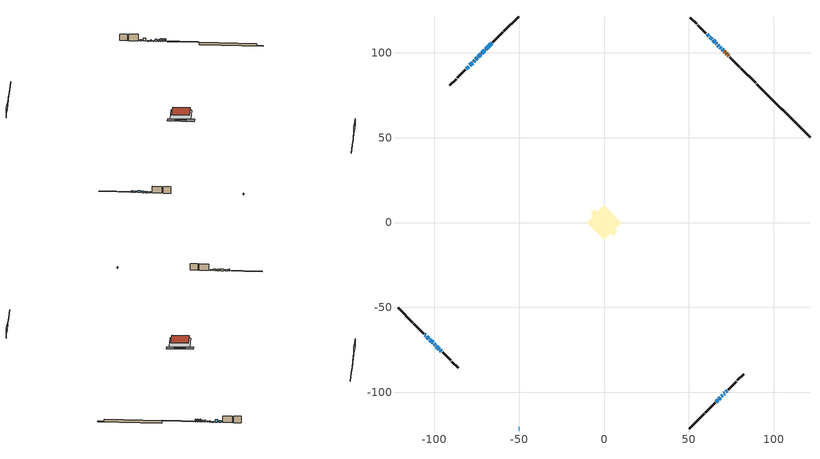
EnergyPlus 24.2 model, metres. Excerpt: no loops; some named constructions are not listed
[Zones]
conditioned space
 floor outside (Floor1 construction): -1.71,0 0,1.71 1.71,0 0,-1.71 z1.16
 floor outside (Floor2 construction): -5.49,0 0,5.49 5.49,0 0,-5.49 z1.16
 floor adiabatic (AdiabaticFloorConstruction): -10.21,0 0,10.21 10.21,0 0,-10.21 z3.6
 floor foundation (Slab1 construction): -7.83,5.43 -5.43,7.83 7.83,-5.43 5.43,-7.83 z-0.8
 wall outside (RimJoist1 construction): 50.3,-121.45 59.02,-112.73 / -121.45,-50.3 -112.73,-59.02 / -50.3,121.45 -59.02,112.73 / 89.47,82.29 80.75,91 z1.16:1.46
 wall outside (RimJoist2 construction): 59.68,-112.07 65.55,-106.2 / -112.07,-59.68 -106.2,-65.55 / -59.68,112.07 -65.55,106.2 / 80.09,91.66 74.22,97.53 z1.16:1.46
 wall outside (AdiabaticWallConstruction 1): 73.56,98.19 73.26,98.49 / 72.61,99.14 72,99.75 / 71.34,100.41 70.93,100.82 z1.16:3.19
 wall outside (AdiabaticWallConstruction): 70.27,101.48 69.75,102 / -50.31,-121.45 -49.85,-121.45 z1.16:2.38; 66.21,-105.54 67.04,-104.72 / 67.69,-104.06 68.52,-103.23 / 69.17,-102.58 70,-101.75 / -98.77,-72.98 -97.12,-74.63 z1.16:2; -105.54,-66.21 -105.16,-66.59 / 66.51,105.24 66.13,105.62 / -77.52,94.23 -79.19,92.56 z1.16:2.3; -104.51,-67.24 -103.25,-68.5 z1.16:2.13; -102.6,-69.16 -100.8,-70.95 z1.16:2.48; -100.14,-71.61 -99.42,-72.33 / 61.83,109.92 60.79,110.97 / -76.15,95.61 -76.87,94.89 / 71.85,-99.9 72.57,-99.18 z1.16:2.18; 69.1,102.65 68.36,103.39 / -74.75,97 -75.49,96.26 z1.16:2.56; 67.7,104.05 67.16,104.59 / 65.48,106.28 64.4,107.35 z1.16:1.54; -66.21,105.54 -69.66,102.09 / -70.31,101.44 -71.97,99.79 z1.16:2.05; -72.62,99.13 -74.1,97.66 z1.16:2.58; 63.74,108.01 62.48,109.27 / -79.85,91.9 -81.11,90.65 z1.16:3.19; 70.65,-101.1 71.2,-100.56 z1.16:1.72; -96.46,-75.29 -95.85,-75.9 z1.16:1.8
 wall outside (Wall1 construction): 73.23,-98.52 78,-93.75 / -95.19,-76.56 -90.42,-81.34 / -81.76,89.99 -86.54,85.21 / 60.13,111.62 55.35,116.4 z1.16:6.04
 wall outside (Wall2 construction): 78.66,-93.09 82.4,-89.36 / -89.76,-81.99 -86.03,-85.73 / -87.2,84.55 -90.93,80.82 / 54.7,117.06 50.96,120.79 z1.16:6.04
 wall foundation (FoundationWall1 construction): 90.12,81.63,-0.8 90.12,81.63,1.16 118.31,53.44,1.16 118.31,53.44,-0.13 121.45,50.3,-0.13 121.45,50.3,-0.8
 window (WindowConstruction 20): 70.27,101.48 69.75,102 z1.16:2.38
 window (WindowConstruction 8): 66.21,-105.54 67.03,-104.72 z1.16:2
 window (WindowConstruction 9): -105.54,-66.21 -105.17,-66.59 z1.16:2.3
 window (WindowConstruction 10): -104.51,-67.24 -103.25,-68.5 z1.16:2.13
 window (WindowConstruction 11): -102.6,-69.16 -100.8,-70.95 z1.16:2.48
 window (WindowConstruction 12): -100.14,-71.61 -99.42,-72.33 z1.16:2.17
 window (WindowConstruction 13): 69.1,102.65 68.36,103.39 z1.16:2.56
 window (WindowConstruction 14): 67.7,104.05 67.16,104.59 z1.16:1.54
 window (WindowConstruction 15): -66.21,105.54 -69.66,102.09 z1.16:2.05
 window (WindowConstruction 16): -70.31,101.44 -71.97,99.79 z1.16:2.05
 window (WindowConstruction): 66.51,105.24 66.13,105.62 z1.16:2.3
 window (WindowConstruction 17): 67.69,-104.06 68.52,-103.23 z1.16:2
 window (WindowConstruction 18): 69.17,-102.58 70,-101.75 z1.16:2
 window (WindowConstruction 19): -98.77,-72.98 -97.12,-74.63 z1.16:2
 window (WindowConstruction 25): -50.3,-121.45 -49.85,-121.45 z1.16:2.38
 window (WindowConstruction 21): 65.47,106.28 64.4,107.35 z1.16:1.54
 window (WindowConstruction 22): -72.62,99.13 -74.1,97.66 z1.16:2.58
 window (WindowConstruction 1): 63.74,108.01 62.48,109.27 z1.16:3.19
 window (WindowConstruction 23): 70.66,-101.1 71.2,-100.56 z1.16:1.72
 window (WindowConstruction 24): -96.46,-75.29 -95.85,-75.9 z1.16:1.79
 window (WindowConstruction 2): 61.83,109.92 60.79,110.96 z1.16:2.17
 window (WindowConstruction 3): -74.75,97 -75.49,96.26 z1.16:2.56
 window (WindowConstruction 4): -76.15,95.6 -76.86,94.89 z1.16:2.17
 window (WindowConstruction 5): -77.52,94.23 -79.19,92.56 z1.16:2.3
 window (WindowConstruction 6): -79.85,91.9 -81.11,90.65 z1.16:3.19
 window (WindowConstruction 7): 71.85,-99.9 72.57,-99.18 z1.16:2.17
 door (Door): 73.56,98.19 73.26,98.49 z1.16:3.19
 door (Door 1): 72.61,99.14 72,99.75 z1.16:3.19
 door (Door 2): 71.34,100.41 70.93,100.82 z1.16:3.19
 ceiling adiabatic (AdiabaticFloorConstruction): 0,-10.21 10.21,0 0,10.21 -10.21,0 z3.6
 roof outside (Roof1 construction): 0,8.41 -8.41,0 0,-8.41 8.41,0 z6.04
[EnergyManagementSystem:Program]
component_loads_program: Set loads_htg_walls = 0; Set loads_htg_rim_joists = 0; Set loads_htg_foundation_walls = 0; Set loads_htg_floors = 0; Set loads_htg_slabs = 0; Set loads_htg_ceilings = 0; Set loads_htg_roofs = 0; Set loads_htg_windows_conduction = 0; Set loads_htg_windows_solar = 0; Set loads_htg_doors = 0; Set loads_htg_skylights_conduction = 0; Set loads_htg_skylights_solar = 0; Set loads_htg_internal_mass = 0; Set loads_htg_intgains = 0; Set loads_htg_lighting = 0; Set loads_htg_infil = 0; Set loads_htg_mechvent = 0; Set loads_htg_natvent = 0; Set loads_htg_whf = 0; Set loads_htg_ducts = 0; Set loads_clg_walls = 0; Set loads_clg_rim_joists = 0; Set loads_clg_foundation_walls = 0; Set loads_clg_floors = 0; Set loads_clg_slabs = 0; Set loads_clg_ceilings = 0; Set loads_clg_roofs = 0; Set loads_clg_windows_conduction = 0; Set loads_clg_windows_solar = 0; Set loads_clg_doors = 0; Set loads_clg_skylights_conduction = 0; Set loads_clg_skylights_solar = 0; Set loads_clg_internal_mass = 0; Set loads_clg_intgains = 0; Set loads_clg_lighting = 0; Set loads_clg_infil = 0; Set loads_clg_mechvent = 0; Set loads_clg_natvent = 0; Set loads_clg_whf = 0; Set loads_clg_ducts = 0; Set hr_walls = 0; Set hr_walls = hr_walls + s_conv_15 + s_ig_15 + s_sol_15 + s_lgt_15 + s_surf_15; Set hr_walls = hr_walls + s_conv_16 + s_ig_16 + s_sol_16 + s_lgt_16 + s_surf_16; Set hr_walls = hr_walls + s_conv_17 + s_ig_17 + s_sol_17 + s_lgt_17 + s_surf_17; Set hr_walls = hr_walls + s_conv_18 + s_ig_18 + s_sol_18 + s_lgt_18 + s_surf_18; Set hr_walls = hr_walls + s_conv_19 + s_ig_19 + s_sol_19 + s_lgt_19 + s_surf_19; Set hr_walls = hr_walls + s_conv_20 + s_ig_20 + s_sol_20 + s_lgt_20 + s_surf_20; Set hr_walls = hr_walls + s_conv_21 + s_ig_21 + s_sol_21 + s_lgt_21 + s_surf_21; Set hr_walls = hr_walls + s_conv_22 + s_ig_22 + s_sol_22 + s_lgt_22 + s_surf_22; Set hr_rim_joists = 0; Set hr_rim_joists = hr_rim_joists + s_conv_5 + s_ig_5 + s_sol_5 + s_lgt_5 + s_surf_5; Set hr_rim_joists = hr_rim_joists + s_conv_6 + s_ig_6 + s_sol_6 + s_lgt_6 + s_surf_6; Set hr_rim_joists = hr_rim_joists + s_conv_7 + s_ig_7 + s_sol_7 + s_lgt_7 + s_surf_7; Set hr_rim_joists = hr_rim_joists + s_conv_8 + s_ig_8 + s_sol_8 + s_lgt_8 + s_surf_8; Set hr_rim_joists = hr_rim_joists + s_conv_9 + s_ig_9 + s_sol_9 + s_lgt_9 + s_surf_9; Set hr_rim_joists = hr_rim_joists + s_conv_10 + s_ig_10 + s_sol_10 + s_lgt_10 + s_surf_10; Set hr_rim_joists = hr_rim_joists + s_conv_11 + s_ig_11 + s_sol_11 + s_lgt_11 + s_surf_11; Set hr_rim_joists = hr_rim_joists + s_conv_12 + s_ig_12 + s_sol_12 + s_lgt_12 + s_surf_12; Set hr_foundation_walls = 0; Set hr_foundation_walls = hr_foundation_walls + s_conv_2 + s_ig_2 + s_sol_2 + s_lgt_2 + s_surf_2; Set hr_floors = 0; Set hr_floors = hr_floors + s_conv + s_ig + s_sol + s_lgt + s_surf; Set hr_floors = hr_floors + s_conv_1 + s_ig_1 + s_sol_1 + s_lgt_1 + s_surf_1; Set hr_slabs = 0; Set hr_slabs = hr_slabs + s_conv_14 + s_ig_14 + s_sol_14 + s_lgt_14 + s_surf_14; Set hr_ceilings = 0; Set hr_roofs = 0; Set hr_roofs = hr_roofs + s_conv_13 + s_ig_13 + s_sol_13 + s_lgt_13 + s_surf_13; Set hr_windows_conduction = 0; Set hr_windows_conduction = hr_windows_conduction + ss_conv_3; Set hr_windows_conduction = hr_windows_conduction + ss_ig_3; Set hr_windows_conduction = hr_windows_conduction + ss_surf_3; Set hr_windows_conduction = hr_windows_conduction + ss_conv_4; Set hr_windows_conduction = hr_windows_conduction + ss_ig_4; Set hr_windows_conduction = hr_windows_conduction + ss_surf_4; Set hr_windows_conduction = hr_windows_conduction + ss_conv_5; Set hr_windows_conduction = hr_windows_conduction + ss_ig_5; Set hr_windows_conduction = hr_windows_conduction + ss_surf_5; Set hr_windows_conduction = hr_windows_conduction + ss_conv_6; Set hr_windows_conduction = hr_windows_conduction + ss_ig_6; Set hr_windows_conduction = hr_windows_conduction + ss_surf_6; Set hr_windows_conduction = hr_windows_conduction + ss_conv_7; Set hr_windows_conduction = hr_windows_conduction + ss_ig_7; Set hr_windows_conduction = hr_windows_conduction + ss_surf_7; Set hr_windows_conduction = hr_windows_conduction + ss_conv_8; Set hr_windows_conduction = hr_windows_conduction + ss_ig_8; Set hr_windows_conduction = hr_windows_conduction + ss_surf_8; Set hr_windows_conduction = hr_windows_conduction + ss_conv_9; Set hr_windows_conduction = hr_windows_conduction + ss_ig_9; Set hr_windows_conduction = hr_windows_conduction + ss_surf_9; Set hr_windows_conduction = hr_windows_conduction + ss_conv_10; Set hr_windows_conduction = hr_windows_conduction + ss_ig_10; Set hr_windows_conduction = hr_windows_conduction + ss_surf_10; Set hr_windows_conduction = hr_windows_conduction + ss_conv_11; Set hr_windows_conduction = hr_windows_conduction + ss_ig_11; Set hr_windows_conduction = hr_windows_conduction + ss_surf_11; Set hr_windows_conduction = hr_windows_conduction + ss_conv_12; Set hr_windows_conduction = hr_windows_conduction + ss_ig_12; Set hr_windows_conduction = hr_windows_conduction + ss_surf_12; Set hr_windows_conduction = hr_windows_conduction + ss_conv_13; Set hr_windows_conduction = hr_windows_conduction + ss_ig_13; Set hr_windows_conduction = hr_windows_conduction + ss_surf_13; Set hr_windows_conduction = hr_windows_conduction + ss_conv_14; Set hr_windows_conduction = hr_windows_conduction + ss_ig_14; Set hr_windows_conduction = hr_windows_conduction + ss_surf_14; Set hr_windows_conduction = hr_windows_conduction + ss_conv_15; Set hr_windows_conduction = hr_windows_conduction + ss_ig_15; Set hr_windows_conduction = hr_windows_conduction + ss_surf_15; Set hr_windows_conduction = hr_windows_conduction + ss_conv_16; Set hr_windows_conduction = hr_windows_conduction + ss_ig_16; Set hr_windows_conduction = hr_windows_conduction + ss_surf_16; Set hr_windows_conduction = hr_windows_conduction + ss_conv_17; Set hr_windows_conduction = hr_windows_conduction + ss_ig_17; Set hr_windows_conduction = hr_windows_conduction + ss_surf_17; Set hr_windows_conduction = hr_windows_conduction + ss_conv_18; Set hr_windows_conduction = hr_windows_conduction + ss_ig_18; Set hr_windows_conduction = hr_windows_conduction + ss_surf_18; Set hr_windows_conduction = hr_windows_conduction + ss_conv_19; Set hr_windows_conduction = hr_windows_conduction + ss_ig_19; Set hr_windows_conduction = hr_windows_conduction + ss_surf_19; Set hr_windows_conduction = hr_windows_conduction + ss_conv_20; Set hr_windows_conduction = hr_windows_conduction + ss_ig_20; Set hr_windows_conduction = hr_windows_conduction + ss_surf_20; Set hr_windows_conduction = hr_windows_conduction + ss_conv_21; Set hr_windows_conduction = hr_windows_conduction + ss_ig_21; Set hr_windows_conduction = hr_windows_conduction + ss_surf_21; Set hr_windows_conduction = hr_windows_conduction + ss_conv_22; Set hr_windows_conduction = hr_windows_conduction + ss_ig_22; Set hr_windows_conduction = hr_windows_conduction + ss_surf_22; Set hr_windows_conduction = hr_windows_conduction + ss_conv_23; Set hr_windows_conduction = hr_windows_conduction + ss_ig_23; Set hr_windows_conduction = hr_windows_conduction + ss_surf_23; Set hr_windows_conduction = hr_windows_conduction + ss_conv_24; Set hr_windows_conduction = hr_windows_conduction + ss_ig_24; Set hr_windows_conduction = hr_windows_conduction + ss_surf_24; Set hr_windows_conduction = hr_windows_conduction + ss_conv_25; Set hr_windows_conduction = hr_windows_conduction + ss_ig_25; Set hr_windows_conduction = hr_windows_conduction + ss_surf_25; Set hr_windows_conduction = hr_windows_conduction + ss_conv_26; Set hr_windows_conduction = hr_windows_conduction + ss_ig_26; Set hr_windows_conduction = hr_windows_conduction + ss_surf_26; Set hr_windows_conduction = hr_windows_conduction + ss_conv_27; Set hr_windows_conduction = hr_windows_conduction + ss_ig_27; Set hr_windows_conduction = hr_windows_conduction + ss_surf_27; Set hr_windows_conduction = hr_windows_conduction + ss_conv_28; Set hr_windows_conduction = hr_windows_conduction + ss_ig_28; Set hr_windows_conduction = hr_windows_conduction + ss_surf_28; Set hr_windows_solar = 0; Set hr_windows_solar = hr_windows_solar - ss_trans_in * ZoneTimestep * 3600 + ss_back_out * ZoneTimestep * 3600 + ss_trans_out * ZoneTimestep * 3600; Set hr_windows_solar = hr_windows_solar - ss_trans_in_1 * ZoneTimestep * 3600 + ss_back_out_1 * ZoneTimestep * 3600 + ss_trans_out_1 * ZoneTimestep * 3600; Set hr_windows_solar = hr_windows_solar - ss_trans_in_2 * ZoneTimestep * 3600 + ss_back_out_2 * ZoneTimestep * 3600 + ss_trans_out_2 * ZoneTimestep * 3600; Set hr_windows_solar = hr_windows_solar - ss_trans_in_3 * ZoneTimestep * 3600 + ss_back_out_3 * ZoneTimestep * 3600 + ss_trans_out_3 * ZoneTimestep * 3600; Set hr_windows_solar = hr_windows_solar - ss_trans_in_4 * ZoneTimestep * 3600 + ss_back_out_4 * ZoneTimestep * 3600 + ss_trans_out_4 * ZoneTimestep * 3600; Set hr_windows_solar = hr_windows_solar - ss_trans_in_5 * ZoneTimestep * 3600 + ss_back_out_5 * ZoneTimestep * 3600 + ss_trans_out_5 * ZoneTimestep * 3600; Set hr_windows_solar = hr_windows_solar - ss_trans_in_6 * ZoneTimestep * 3600 + ss_back_out_6 * ZoneTimestep * 3600 + ss_trans_out_6 * ZoneTimestep * 3600; Set hr_windows_solar = hr_windows_solar - ss_trans_in_7 * ZoneTimestep * 3600 + ss_back_out_7 * ZoneTimestep * 3600 + ss_trans_out_7 * ZoneTimestep * 3600; Set hr_windows_solar = hr_windows_solar - ss_trans_in_8 * ZoneTimestep * 3600 + ss_back_out_8 * ZoneTimestep * 3600 + ss_trans_out_8 * ZoneTimestep * 3600; Set hr_windows_solar = hr_windows_solar - ss_trans_in_9 * ZoneTimestep * 3600 + ss_back_out_9 * ZoneTimestep * 3600 + ss_trans_out_9 * ZoneTimestep * 3600; Set hr_windows_solar = hr_windows_solar - ss_trans_in_10 * ZoneTimestep * 3600 + ss_back_out_10 * ZoneTimestep * 3600 + ss_trans_out_10 * ZoneTimestep * 3600; Set hr_windows_solar = hr_windows_solar - ss_trans_in_11 * ZoneTimestep * 3600 + ss_back_out_11 * ZoneTimestep * 3600 + ss_trans_out_11 * ZoneTimestep * 3600; Set hr_windows_solar = hr_windows_solar - ss_trans_in_12 * ZoneTimestep * 3600 + ss_back_out_12 * ZoneTimestep * 3600 + ss_trans_out_12 * ZoneTimestep * 3600; Set hr_windows_solar = hr_windows_solar - ss_trans_in_13 * ZoneTimestep * 3600 + ss_back_out_13 * ZoneTimestep * 3600 + ss_trans_out_13 * ZoneTimestep * 3600; Set hr_windows_solar = hr_windows_solar - ss_trans_in_14 * ZoneTimestep * 3600 + ss_back_out_14 * ZoneTimestep * 3600 + ss_trans_out_14 * ZoneTimestep * 3600; Set hr_windows_solar = hr_windows_solar - ss_trans_in_15 * ZoneTimestep * 3600 + ss_back_out_15 * ZoneTimestep * 3600 + ss_trans_out_15 * ZoneTimestep * 3600; Set hr_windows_solar = hr_windows_solar - ss_trans_in_16 * ZoneTimestep * 3600 + ss_back_out_16 * ZoneTimestep * 3600 + ss_trans_out_16 * ZoneTimestep * 3600; Set hr_windows_solar = hr_windows_solar - ss_trans_in_17 * ZoneTimestep * 3600 + ss_back_out_17 * ZoneTimestep * 3600 + ss_trans_out_17 * ZoneTimestep * 3600; Set hr_windows_solar = hr_windows_solar - ss_trans_in_18 * ZoneTimestep * 3600 + ss_back_out_18 * ZoneTimestep * 3600 + ss_trans_out_18 * ZoneTimestep * 3600; Set hr_windows_solar = hr_windows_solar - ss_trans_in_19 * ZoneTimestep * 3600 + ss_back_out_19 * ZoneTimestep * 3600 + ss_trans_out_19 * ZoneTimestep * 3600; Set hr_windows_solar = hr_windows_solar - ss_trans_in_20 * ZoneTimestep * 3600 + ss_back_out_20 * ZoneTimestep * 3600 + ss_trans_out_20 * ZoneTimestep * 3600; Set hr_windows_solar = hr_windows_solar - ss_trans_in_21 * ZoneTimestep * 3600 + ss_back_out_21 * ZoneTimestep * 3600 + ss_trans_out_21 * ZoneTimestep * 3600; Set hr_windows_solar = hr_windows_solar - ss_trans_in_22 * ZoneTimestep * 3600 + ss_back_out_22 * ZoneTimestep * 3600 + ss_trans_out_22 * ZoneTimestep * 3600; Set hr_windows_solar = hr_windows_solar - ss_trans_in_23 * ZoneTimestep * 3600 + ss_back_out_23 * ZoneTimestep * 3600 + ss_trans_out_23 * ZoneTimestep * 3600; Set hr_windows_solar = hr_windows_solar - ss_trans_in_24 * ZoneTimestep * 3600 + ss_back_out_24 * ZoneTimestep * 3600 + ss_trans_out_24 * ZoneTimestep * 3600; Set hr_windows_solar = hr_windows_solar - ss_trans_in_25 * ZoneTimestep * 3600 + ss_back_out_25 * ZoneTimestep * 3600 + ss_trans_out_25 * ZoneTimestep * 3600; Set hr_doors = 0; Set hr_doors = hr_doors + ss_sol; Set hr_doors = hr_doors + ss_lgt; Set hr_doors = hr_doors + ss_conv; Set hr_doors = hr_doors + ss_ig; Set hr_doors = hr_doors + ss_surf; Set hr_doors = hr_doors + ss_sol_1; Set hr_doors = hr_doors + ss_lgt_1; Set hr_doors = hr_doors + ss_conv_1; Set hr_doors = hr_doors + ss_ig_1; Set hr_doors = hr_doors + ss_surf_1; Set hr_doors = hr_doors + ss_sol_2; Set hr_doors = hr_doors + ss_lgt_2; Set hr_doors = hr_doors + ss_conv_2; Set hr_doors = hr_doors + ss_ig_2; Set hr_doors = hr_doors + ss_surf_2; Set hr_skylights_conduction = 0; Set hr_skylights_solar = 0; Set hr_internal_mass = 0; Set hr_internal_mass = hr_internal_mass + s_conv_3 + s_ig_3 + s_sol_3 + s_lgt_3 + s_surf_3; Set hr_internal_mass = hr_internal_mass + s_conv_4 + s_ig_4 + s_sol_4 + s_lgt_4 + s_surf_4; Set hr_internal_mass = hr_internal_mass + im_conv + im_ig + im_sol + im_lgt + im_surf; Set hr_internal_mass = hr_internal_mass + im_conv_1 + im_ig_1 + im_sol_1 + im_lgt_1 + im_surf_1; Set hr_intgains = 0; Set hr_intgains = hr_intgains - ig_ee_conv - ig_ee_rad - ig_ee_conv_1 - ig_ee_rad_1 - ig_ee_conv_2 - ig_ee_rad_2 - ig_ee_conv_3 - ig_ee_rad_3 - ig_ee_conv_4 - ig_ee_rad_4 - ig_ee_conv_5 - ig_ee_rad_5 - ig_ee_conv_6 - ig_ee_rad_6 - ig_oe_conv - ig_oe_rad - ig_oe_conv_1 - ig_oe_rad_1 - ig_oe_conv_2 - ig_oe_rad_2 - ig_oe_conv_3 - ig_oe_rad_3 - ig_oe_conv_4 - ig_oe_rad_4 - ig_ppl_conv - ig_ppl_rad; Set hr_lighting = 0; Set hr_lighting = hr_lighting - ig_lgt_conv - ig_lgt_rad - ig_lgt_vis; Set hr_infil = 0; Set hr_infil = hr_infil - airflow_gain + airflow_loss; Set hr_natvent = 0; Set hr_natvent = hr_natvent - airflow_gain_1 + airflow_loss_1; Set hr_whf = 0; Set hr_whf = hr_whf - airflow_gain_2 + airflow_loss_2; Set hr_mechvent = 0; Set hr_mechvent = hr_mechvent - mv_conv - mv_rad - mv_conv_1 - mv_rad_1 - mv_conv_2 - mv_rad_2 - mv_conv_3 - mv_rad_3 - mv_conv_4 - mv_rad_4; Set hr_ducts = 0; Set hr_intgains = hr_intgains + dhw_loss * (0.64*(1-dhw_rtf) + 1.0*dhw_rtf); Set htg_mode = 0; Set clg_mode = 0; If (htg_load_cond > 0); Set htg_mode = 1.0; ElseIf (clg_load_cond > 0); Set clg_mode = 0.0; Else; Set htg_season = 0; Set clg_season = 0; If ((DayOfYear >= 1) && (DayOfYear <= 365)); Set clg_season = 1; EndIf; If ((DayOfYear >= 1) && (DayOfYear <= 365)); Set htg_season = 1; EndIf; If ((airflow_gain_1 <> 0) || (airflow_loss_1 <> 0)) && (clg_season == 1); Set clg_mode = 0.0; ElseIf ((airflow_gain_2 <> 0) || (airflow_loss_2 <> 0)) && (clg_season == 1); Set clg_mode = 0.0; Else; Set Tmid_setpoint = (htg_sp_s_1 + clg_sp_s_1) / 2; If (tin_s_1 > Tmid_setpoint) && (clg_season == 1); Set clg_mode = 0.0; ElseIf (tin_s_1 < Tmid_setpoint) && (htg_season == 1); Set htg_mode = 1.0; EndIf; EndIf; EndIf; Set loads_htg_walls = loads_htg_walls + (hr_walls * htg_mode * 1); Set loads_htg_rim_joists = loads_htg_rim_joists + (hr_rim_joists * htg_mode * 1); Set loads_htg_foundation_walls = loads_htg_foundation_walls + (hr_foundation_walls * htg_mode * 1); Set loads_htg_floors = loads_htg_floors + (hr_floors * htg_mode * 1); Set loads_htg_slabs = loads_htg_slabs + (hr_slabs * htg_mode * 1); Set loads_htg_ceilings = loads_htg_ceilings + (hr_ceilings * htg_mode * 1); Set loads_htg_roofs = loads_htg_roofs + (hr_roofs * htg_mode * 1); Set loads_htg_windows_conduction = loads_htg_windows_conduction + (hr_windows_conduction * htg_mode * 1); Set loads_htg_windows_solar = loads_htg_windows_solar + (hr_windows_solar * htg_mode * 1); Set loads_htg_doors = loads_htg_doors + (hr_doors * htg_mode * 1); Set loads_htg_skylights_conduction = loads_htg_skylights_conduction + (hr_skylights_conduction * htg_mode * 1); Set loads_htg_skylights_solar = loads_htg_skylights_solar + (hr_skylights_solar * htg_mode * 1); Set loads_htg_internal_mass = loads_htg_internal_mass + (hr_internal_mass * htg_mode * 1); Set loads_htg_intgains = loads_htg_intgains + (hr_intgains * htg_mode * 1); Set loads_htg_lighting = loads_htg_lighting + (hr_lighting * htg_mode * 1); Set loads_htg_infil = loads_htg_infil + (hr_infil * htg_mode * 1); Set loads_htg_mechvent = loads_htg_mechvent + (hr_mechvent * htg_mode * 1); Set loads_htg_natvent = loads_htg_natvent + (hr_natvent * htg_mode * 1); Set loads_htg_whf = loads_htg_whf + (hr_whf * htg_mode * 1); Set loads_htg_ducts = loads_htg_ducts + (hr_ducts * htg_mode * 1); Set loads_clg_walls = loads_clg_walls + (-hr_walls * clg_mode * 1); Set loads_clg_rim_joists = loads_clg_rim_joists + (-hr_rim_joists * clg_mode * 1); Set loads_clg_foundation_walls = loads_clg_foundation_walls + (-hr_foundation_walls * clg_mode * 1); Set loads_clg_floors = loads_clg_floors + (-hr_floors * clg_mode * 1); Set loads_clg_slabs = loads_clg_slabs + (-hr_slabs * clg_mode * 1); Set loads_clg_ceilings = loads_clg_ceilings + (-hr_ceilings * clg_mode * 1); Set loads_clg_roofs = loads_clg_roofs + (-hr_roofs * clg_mode * 1); Set loads_clg_windows_conduction = loads_clg_windows_conduction + (-hr_windows_conduction * clg_mode * 1); Set loads_clg_windows_solar = loads_clg_windows_solar + (-hr_windows_solar * clg_mode * 1); Set loads_clg_doors = loads_clg_doors + (-hr_doors * clg_mode * 1); Set loads_clg_skylights_conduction = loads_clg_skylights_conduction + (-hr_skylights_conduction * clg_mode * 1); Set loads_clg_skylights_solar = loads_clg_skylights_solar + (-hr_skylights_solar * clg_mode * 1); Set loads_clg_internal_mass = loads_clg_internal_mass + (-hr_internal_mass * clg_mode * 1); Set loads_clg_intgains = loads_clg_intgains + (-hr_intgains * clg_mode * 1); Set loads_clg_lighting = loads_clg_lighting + (-hr_lighting * clg_mode * 1); Set loads_clg_infil = loads_clg_infil + (-hr_infil * clg_mode * 1); Set loads_clg_mechvent = loads_clg_mechvent + (-hr_mechvent * clg_mode * 1); Set loads_clg_natvent = loads_clg_natvent + (-hr_natvent * clg_mode * 1); Set loads_clg_whf = loads_clg_whf + (-hr_whf * clg_mode * 1); Set loads_clg_ducts = loads_clg_ducts + (-hr_ducts * clg_mode * 1)
[Schedule:Day:Interval]
interior lighting schedule day: No, 01:00, 0.108182, 04:00, 0.0901515, 05:00, 0.0991667, 06:00, 0.162273, 07:00, 0.270455, 08:00, 0.342576, 10:00, 0.369621, 11:00, 0.351591, 12:00, 0.333561, 13:00, 0.324545, 14:00, 0.31553, 15:00, 0.333561, 16:00, 0.369621, 17:00, 0.450758, 18:00, 0.585985, 19:00, 0.775303, 20:00, 0.955606, 21:00, 0.991667, 22:00, 0.712197, 23:00, 0.360606, 24:00, 0.162273
interior lighting schedule day 1: No, 01:00, 0.100909, 04:00, 0.0840909, 05:00, 0.0925, 06:00, 0.151364, 07:00, 0.252273, 08:00, 0.319545, 10:00, 0.344773, 11:00, 0.327955, 12:00, 0.311136, 13:00, 0.302727, 14:00, 0.294318, 15:00, 0.311136, 16:00, 0.344773, 17:00, 0.420455, 18:00, 0.546591, 19:00, 0.723182, 20:00, 0.891364, 21:00, 0.925, 22:00, 0.664318, 23:00, 0.336364, 24:00, 0.151364
interior lighting schedule day 2: No, 01:00, 0.0927273, 04:00, 0.0772727, 05:00, 0.085, 06:00, 0.139091, 07:00, 0.231818, 08:00, 0.293636, 10:00, 0.316818, 11:00, 0.301364, 12:00, 0.285909, 13:00, 0.278182, 14:00, 0.270455, 15:00, 0.285909, 16:00, 0.316818, 17:00, 0.386364, 18:00, 0.502273, 19:00, 0.664545, 20:00, 0.819091, 21:00, 0.85, 22:00, 0.610455, 23:00, 0.309091, 24:00, 0.139091
interior lighting schedule day 3: No, 01:00, 0.0845455, 04:00, 0.0704545, 05:00, 0.0775, 06:00, 0.126818, 07:00, 0.211364, 08:00, 0.267727, 10:00, 0.288864, 11:00, 0.274773, 12:00, 0.260682, 13:00, 0.253636, 14:00, 0.246591, 15:00, 0.260682, 16:00, 0.288864, 17:00, 0.352273, 18:00, 0.457955, 19:00, 0.605909, 20:00, 0.746818, 21:00, 0.775, 22:00, 0.556591, 23:00, 0.281818, 24:00, 0.126818
interior lighting schedule day 4: No, 01:00, 0.0763636, 04:00, 0.0636364, 05:00, 0.07, 06:00, 0.114545, 07:00, 0.190909, 08:00, 0.241818, 10:00, 0.260909, 11:00, 0.248182, 12:00, 0.235455, 13:00, 0.229091, 14:00, 0.222727, 15:00, 0.235455, 16:00, 0.260909, 17:00, 0.318182, 18:00, 0.413636, 19:00, 0.547273, 20:00, 0.674545, 21:00, 0.7, 22:00, 0.502727, 23:00, 0.254545, 24:00, 0.114545
interior lighting schedule day 5: No, 01:00, 0.0727273, 04:00, 0.0606061, 05:00, 0.0666667, 06:00, 0.109091, 07:00, 0.181818, 08:00, 0.230303, 10:00, 0.248485, 11:00, 0.236364, 12:00, 0.224242, 13:00, 0.218182, 14:00, 0.212121, 15:00, 0.224242, 16:00, 0.248485, 17:00, 0.30303, 18:00, 0.393939, 19:00, 0.521212, 20:00, 0.642424, 21:00, 0.666667, 22:00, 0.478788, 23:00, 0.242424, 24:00, 0.109091
interior lighting schedule day 6: No, 01:00, 0.0745455, 04:00, 0.0621212, 05:00, 0.0683333, 06:00, 0.111818, 07:00, 0.186364, 08:00, 0.236061, 10:00, 0.254697, 11:00, 0.242273, 12:00, 0.229848, 13:00, 0.223636, 14:00, 0.217424, 15:00, 0.229848, 16:00, 0.254697, 17:00, 0.310606, 18:00, 0.403788, 19:00, 0.534242, 20:00, 0.658485, 21:00, 0.683333, 22:00, 0.490758, 23:00, 0.248485, 24:00, 0.111818
interior lighting schedule day 7: No, 01:00, 0.08, 04:00, 0.0666667, 05:00, 0.0733333, 06:00, 0.12, 07:00, 0.2, 08:00, 0.253333, 10:00, 0.273333, 11:00, 0.26, 12:00, 0.246667, 13:00, 0.24, 14:00, 0.233333, 15:00, 0.246667, 16:00, 0.273333, 17:00, 0.333333, 18:00, 0.433333, 19:00, 0.573333, 20:00, 0.706667, 21:00, 0.733333, 22:00, 0.526667, 23:00, 0.266667, 24:00, 0.12
interior lighting schedule day 8: No, 01:00, 0.0890909, 04:00, 0.0742424, 05:00, 0.0816667, 06:00, 0.133636, 07:00, 0.222727, 08:00, 0.282121, 10:00, 0.304394, 11:00, 0.289545, 12:00, 0.274697, 13:00, 0.267273, 14:00, 0.259848, 15:00, 0.274697, 16:00, 0.304394, 17:00, 0.371212, 18:00, 0.482576, 19:00, 0.638485, 20:00, 0.78697, 21:00, 0.816667, 22:00, 0.586515, 23:00, 0.29697, 24:00, 0.133636
interior lighting schedule day 9: No, 01:00, 0.0972727, 04:00, 0.0810606, 05:00, 0.0891667, 06:00, 0.145909, 07:00, 0.243182, 08:00, 0.30803, 10:00, 0.332348, 11:00, 0.316136, 12:00, 0.299924, 13:00, 0.291818, 14:00, 0.283712, 15:00, 0.299924, 16:00, 0.332348, 17:00, 0.405303, 18:00, 0.526894, 19:00, 0.697121, 20:00, 0.859242, 21:00, 0.891667, 22:00, 0.640379, 23:00, 0.324242, 24:00, 0.145909
interior lighting schedule day 10: No, 01:00, 0.105455, 04:00, 0.0878788, 05:00, 0.0966667, 06:00, 0.158182, 07:00, 0.263636, 08:00, 0.333939, 10:00, 0.360303, 11:00, 0.342727, 12:00, 0.325152, 13:00, 0.316364, 14:00, 0.307576, 15:00, 0.325152, 16:00, 0.360303, 17:00, 0.439394, 18:00, 0.571212, 19:00, 0.755758, 20:00, 0.931515, 21:00, 0.966667, 22:00, 0.694242, 23:00, 0.351515, 24:00, 0.158182
interior lighting schedule day 11: No, 01:00, 0.109091, 04:00, 0.0909091, 05:00, 0.1, 06:00, 0.163636, 07:00, 0.272727, 08:00, 0.345455, 10:00, 0.372727, 11:00, 0.354545, 12:00, 0.336364, 13:00, 0.327273, 14:00, 0.318182, 15:00, 0.336364, 16:00, 0.372727, 17:00, 0.454545, 18:00, 0.590909, 19:00, 0.781818, 20:00, 0.963636, 21:00, 1, 22:00, 0.718182, 23:00, 0.363636, 24:00, 0.163636
interior lighting schedule default day; occupants schedule default day; clothes dryer schedule default day; cooking range schedule default day; mech vent range fan 0 schedule default day; misc plug loads schedule default day; general water use schedule default day; clothes dryer exhaust 0 schedule default day; cooling season schedule day; cooling season schedule day 2; cooling season schedule default day; exterior lighting schedule default day; natural vent schedule default day: No, 24:00, 0
occupants schedule day: No, 05:00, 0.426829, 06:00, 0.719512, 07:00, 1, 08:00, 0.670732, 09:00, 0.329268, 14:00, 0.170732, 15:00, 0.231707, 16:00, 0.329268, 17:00, 0.5, 18:00, 0.670732, 19:00, 0.829268, 21:00, 1, 22:00, 0.853659, 23:00, 0.646341, 24:00, 0.426829
clothes dryer schedule day; clothes dryer exhaust 0 schedule day: No, 01:00, 0.123457, 02:00, 0.0740741, 03:00, 0.0493827, 04:00, 0.0246914, 05:00, 0.0493827, 06:00, 0.0740741, 07:00, 0.197531, 08:00, 0.395062, 09:00, 0.592593, 10:00, 0.839506, 11:00, 0.962963, 12:00, 1, 13:00, 0.91358, 14:00, 0.82716, 15:00, 0.716049, 16:00, 0.753086, 17:00, 0.679012, 18:00, 0.666667, 20:00, 0.62963, 21:00, 0.641975, 22:00, 0.666667, 23:00, 0.54321, 24:00, 0.296296
cooking range schedule day: No, 05:00, 0.0597015, 06:00, 0.11194, 07:00, 0.171642, 08:00, 0.291045, 11:00, 0.343284, 12:00, 0.402985, 13:00, 0.462687, 14:00, 0.343284, 15:00, 0.291045, 16:00, 0.402985, 17:00, 0.567164, 18:00, 1, 19:00, 0.850746, 20:00, 0.432836, 21:00, 0.291045, 22:00, 0.231343, 23:00, 0.171642, 24:00, 0.11194
mech vent range fan 0 schedule day: No, 18:00, 0, 19:00, 1, 20:00, 0.2, 24:00, 0
misc plug loads schedule day: No, 06:00, 0.705882, 07:00, 0.745098, 08:00, 0.803922, 15:00, 0.823529, 16:00, 0.862745, 17:00, 0.921569, 18:00, 0.980392, 19:00, 1, 20:00, 0.980392, 21:00, 0.941176, 22:00, 0.862745, 23:00, 0.784314, 24:00, 0.72549
general water use schedule day: No, 01:00, 0.315068, 03:00, 0.287671, 04:00, 0.342466, 05:00, 0.369863, 06:00, 0.520548, 07:00, 0.60274, 08:00, 0.534247, 10:00, 0.506849, 11:00, 0.465753, 14:00, 0.479452, 15:00, 0.534247, 16:00, 0.589041, 17:00, 0.69863, 18:00, 0.876712, 19:00, 0.890411, 20:00, 0.986301, 21:00, 1, 22:00, 0.863014, 23:00, 0.616438, 24:00, 0.465753
cooling season schedule day 1: No, 24:00, 1
exterior lighting schedule day: No, 01:00, 0.566667, 03:00, 0.524167, 05:00, 0.495833, 06:00, 0.5525, 07:00, 0.623333, 08:00, 0.580833, 09:00, 0.439167, 10:00, 0.354167, 12:00, 0.34, 13:00, 0.354167, 14:00, 0.396667, 15:00, 0.425, 16:00, 0.495833, 17:00, 0.623333, 18:00, 0.793333, 19:00, 0.906667, 20:00, 0.963333, 21:00, 0.991667, 22:00, 0.920833, 23:00, 0.793333, 24:00, 0.665833
exterior lighting schedule day 1: No, 01:00, 0.528571, 03:00, 0.488929, 05:00, 0.4625, 06:00, 0.515357, 07:00, 0.581429, 08:00, 0.541786, 09:00, 0.409643, 10:00, 0.330357, 12:00, 0.317143, 13:00, 0.330357, 14:00, 0.37, 15:00, 0.396429, 16:00, 0.4625, 17:00, 0.581429, 18:00, 0.74, 19:00, 0.845714, 20:00, 0.898571, 21:00, 0.925, 22:00, 0.858929, 23:00, 0.74, 24:00, 0.621071
exterior lighting schedule day 10: No, 01:00, 0.552381, 03:00, 0.510952, 05:00, 0.483333, 06:00, 0.538571, 07:00, 0.607619, 08:00, 0.56619, 09:00, 0.428095, 10:00, 0.345238, 12:00, 0.331429, 13:00, 0.345238, 14:00, 0.386667, 15:00, 0.414286, 16:00, 0.483333, 17:00, 0.607619, 18:00, 0.773333, 19:00, 0.88381, 20:00, 0.939048, 21:00, 0.966667, 22:00, 0.897619, 23:00, 0.773333, 24:00, 0.649048
exterior lighting schedule day 11: No, 01:00, 0.571429, 03:00, 0.528571, 05:00, 0.5, 06:00, 0.557143, 07:00, 0.628571, 08:00, 0.585714, 09:00, 0.442857, 10:00, 0.357143, 12:00, 0.342857, 13:00, 0.357143, 14:00, 0.4, 15:00, 0.428571, 16:00, 0.5, 17:00, 0.628571, 18:00, 0.8, 19:00, 0.914286, 20:00, 0.971429, 21:00, 1, 22:00, 0.928571, 23:00, 0.8, 24:00, 0.671429
exterior lighting schedule day 2: No, 01:00, 0.485714, 03:00, 0.449286, 05:00, 0.425, 06:00, 0.473571, 07:00, 0.534286, 08:00, 0.497857, 09:00, 0.376429, 10:00, 0.303571, 12:00, 0.291429, 13:00, 0.303571, 14:00, 0.34, 15:00, 0.364286, 16:00, 0.425, 17:00, 0.534286, 18:00, 0.68, 19:00, 0.777143, 20:00, 0.825714, 21:00, 0.85, 22:00, 0.789286, 23:00, 0.68, 24:00, 0.570714
exterior lighting schedule day 3: No, 01:00, 0.442857, 03:00, 0.409643, 05:00, 0.3875, 06:00, 0.431786, 07:00, 0.487143, 08:00, 0.453929, 09:00, 0.343214, 10:00, 0.276786, 12:00, 0.265714, 13:00, 0.276786, 14:00, 0.31, 15:00, 0.332143, 16:00, 0.3875, 17:00, 0.487143, 18:00, 0.62, 19:00, 0.708571, 20:00, 0.752857, 21:00, 0.775, 22:00, 0.719643, 23:00, 0.62, 24:00, 0.520357
exterior lighting schedule day 4: No, 01:00, 0.4, 03:00, 0.37, 05:00, 0.35, 06:00, 0.39, 07:00, 0.44, 08:00, 0.41, 09:00, 0.31, 10:00, 0.25, 12:00, 0.24, 13:00, 0.25, 14:00, 0.28, 15:00, 0.3, 16:00, 0.35, 17:00, 0.44, 18:00, 0.56, 19:00, 0.64, 20:00, 0.68, 21:00, 0.7, 22:00, 0.65, 23:00, 0.56, 24:00, 0.47
exterior lighting schedule day 5: No, 01:00, 0.380952, 03:00, 0.352381, 05:00, 0.333333, 06:00, 0.371429, 07:00, 0.419048, 08:00, 0.390476, 09:00, 0.295238, 10:00, 0.238095, 12:00, 0.228571, 13:00, 0.238095, 14:00, 0.266667, 15:00, 0.285714, 16:00, 0.333333, 17:00, 0.419048, 18:00, 0.533333, 19:00, 0.609524, 20:00, 0.647619, 21:00, 0.666667, 22:00, 0.619048, 23:00, 0.533333, 24:00, 0.447619
exterior lighting schedule day 6: No, 01:00, 0.390476, 03:00, 0.36119, 05:00, 0.341667, 06:00, 0.380714, 07:00, 0.429524, 08:00, 0.400238, 09:00, 0.302619, 10:00, 0.244048, 12:00, 0.234286, 13:00, 0.244048, 14:00, 0.273333, 15:00, 0.292857, 16:00, 0.341667, 17:00, 0.429524, 18:00, 0.546667, 19:00, 0.624762, 20:00, 0.66381, 21:00, 0.683333, 22:00, 0.634524, 23:00, 0.546667, 24:00, 0.45881
exterior lighting schedule day 7: No, 01:00, 0.419048, 03:00, 0.387619, 05:00, 0.366667, 06:00, 0.408571, 07:00, 0.460952, 08:00, 0.429524, 09:00, 0.324762, 10:00, 0.261905, 12:00, 0.251429, 13:00, 0.261905, 14:00, 0.293333, 15:00, 0.314286, 16:00, 0.366667, 17:00, 0.460952, 18:00, 0.586667, 19:00, 0.670476, 20:00, 0.712381, 21:00, 0.733333, 22:00, 0.680952, 23:00, 0.586667, 24:00, 0.492381
exterior lighting schedule day 8: No, 01:00, 0.466667, 03:00, 0.431667, 05:00, 0.408333, 06:00, 0.455, 07:00, 0.513333, 08:00, 0.478333, 09:00, 0.361667, 10:00, 0.291667, 12:00, 0.28, 13:00, 0.291667, 14:00, 0.326667, 15:00, 0.35, 16:00, 0.408333, 17:00, 0.513333, 18:00, 0.653333, 19:00, 0.746667, 20:00, 0.793333, 21:00, 0.816667, 22:00, 0.758333, 23:00, 0.653333, 24:00, 0.548333
exterior lighting schedule day 9: No, 01:00, 0.509524, 03:00, 0.47131, 05:00, 0.445833, 06:00, 0.496786, 07:00, 0.560476, 08:00, 0.522262, 09:00, 0.394881, 10:00, 0.318452, 12:00, 0.305714, 13:00, 0.318452, 14:00, 0.356667, 15:00, 0.382143, 16:00, 0.445833, 17:00, 0.560476, 18:00, 0.713333, 19:00, 0.815238, 20:00, 0.86619, 21:00, 0.891667, 22:00, 0.827976, 23:00, 0.713333, 24:00, 0.59869
[Schedule:Week:Daily]
clothes dryer exhaust 0 schedule Week Rule - Jan1-Dec31: clothes dryer exhaust 0 schedule day, clothes dryer exhaust 0 schedule day, clothes dryer exhaust 0 schedule day, clothes dryer exhaust 0 schedule day, clothes dryer exhaust 0 schedule day, clothes dryer exhaust 0 schedule day, clothes dryer exhaust 0 schedule day, clothes dryer exhaust 0 schedule default day, clothes dryer exhaust 0 schedule default day, clothes dryer exhaust 0 schedule default day, clothes dryer exhaust 0 schedule default day, clothes dryer exhaust 0 schedule default day
cooling season schedule Week Rule - Jan1-May26: cooling season schedule day, cooling season schedule day, cooling season schedule day, cooling season schedule day, cooling season schedule day, cooling season schedule day, cooling season schedule day, cooling season schedule default day, cooling season schedule default day, cooling season schedule default day, cooling season schedule default day, cooling season schedule default day
cooling season schedule Week Rule - May27-Jun2: cooling season schedule day, cooling season schedule day, cooling season schedule day, cooling season schedule day, cooling season schedule day, cooling season schedule day 1, cooling season schedule day 1, cooling season schedule default day, cooling season schedule default day, cooling season schedule default day, cooling season schedule default day, cooling season schedule default day
cooling season schedule Week Rule - Jun3-Aug25: cooling season schedule day 1, cooling season schedule day 1, cooling season schedule day 1, cooling season schedule day 1, cooling season schedule day 1, cooling season schedule day 1, cooling season schedule day 1, cooling season schedule default day, cooling season schedule default day, cooling season schedule default day, cooling season schedule default day, cooling season schedule default day
cooling season schedule Week Rule - Aug26-Sep1: cooling season schedule day 1, cooling season schedule day 1, cooling season schedule day 1, cooling season schedule day 1, cooling season schedule day 1, cooling season schedule day 1, cooling season schedule day 2, cooling season schedule default day, cooling season schedule default day, cooling season schedule default day, cooling season schedule default day, cooling season schedule default day
cooling season schedule Week Rule - Sep2-Dec31: cooling season schedule day 2, cooling season schedule day 2, cooling season schedule day 2, cooling season schedule day 2, cooling season schedule day 2, cooling season schedule day 2, cooling season schedule day 2, cooling season schedule default day, cooling season schedule default day, cooling season schedule default day, cooling season schedule default day, cooling season schedule default day
exterior lighting schedule Week Rule - Aug5-Aug25: exterior lighting schedule day 7, exterior lighting schedule day 7, exterior lighting schedule day 7, exterior lighting schedule day 7, exterior lighting schedule day 7, exterior lighting schedule day 7, exterior lighting schedule day 7, exterior lighting schedule default day, exterior lighting schedule default day, exterior lighting schedule default day, exterior lighting schedule default day, exterior lighting schedule default day
exterior lighting schedule Week Rule - Aug26-Sep1: exterior lighting schedule day 7, exterior lighting schedule day 7, exterior lighting schedule day 7, exterior lighting schedule day 7, exterior lighting schedule day 7, exterior lighting schedule day 7, exterior lighting schedule day 8, exterior lighting schedule default day, exterior lighting schedule default day, exterior lighting schedule default day, exterior lighting schedule default day, exterior lighting schedule default day
exterior lighting schedule Week Rule - Sep2-Sep29: exterior lighting schedule day 8, exterior lighting schedule day 8, exterior lighting schedule day 8, exterior lighting schedule day 8, exterior lighting schedule day 8, exterior lighting schedule day 8, exterior lighting schedule day 8, exterior lighting schedule default day, exterior lighting schedule default day, exterior lighting schedule default day, exterior lighting schedule default day, exterior lighting schedule default day
exterior lighting schedule Week Rule - Sep30-Oct6: exterior lighting schedule day 8, exterior lighting schedule day 9, exterior lighting schedule day 9, exterior lighting schedule day 9, exterior lighting schedule day 9, exterior lighting schedule day 9, exterior lighting schedule day 9, exterior lighting schedule default day, exterior lighting schedule default day, exterior lighting schedule default day, exterior lighting schedule default day, exterior lighting schedule default day
exterior lighting schedule Week Rule - Oct7-Oct27: exterior lighting schedule day 9, exterior lighting schedule day 9, exterior lighting schedule day 9, exterior lighting schedule day 9, exterior lighting schedule day 9, exterior lighting schedule day 9, exterior lighting schedule day 9, exterior lighting schedule default day, exterior lighting schedule default day, exterior lighting schedule default day, exterior lighting schedule default day, exterior lighting schedule default day
exterior lighting schedule Week Rule - Oct28-Nov3: exterior lighting schedule day 9, exterior lighting schedule day 9, exterior lighting schedule day 9, exterior lighting schedule day 9, exterior lighting schedule day 10, exterior lighting schedule day 10, exterior lighting schedule day 10, exterior lighting schedule default day, exterior lighting schedule default day, exterior lighting schedule default day, exterior lighting schedule default day, exterior lighting schedule default day
exterior lighting schedule Week Rule - Nov4-Nov24: exterior lighting schedule day 10, exterior lighting schedule day 10, exterior lighting schedule day 10, exterior lighting schedule day 10, exterior lighting schedule day 10, exterior lighting schedule day 10, exterior lighting schedule day 10, exterior lighting schedule default day, exterior lighting schedule default day, exterior lighting schedule default day, exterior lighting schedule default day, exterior lighting schedule default day
exterior lighting schedule Week Rule - Nov25-Dec1: exterior lighting schedule day 10, exterior lighting schedule day 10, exterior lighting schedule day 10, exterior lighting schedule day 10, exterior lighting schedule day 10, exterior lighting schedule day 10, exterior lighting schedule day 11, exterior lighting schedule default day, exterior lighting schedule default day, exterior lighting schedule default day, exterior lighting schedule default day, exterior lighting schedule default day
exterior lighting schedule Week Rule - Dec2-Dec31: exterior lighting schedule day 11, exterior lighting schedule day 11, exterior lighting schedule day 11, exterior lighting schedule day 11, exterior lighting schedule day 11, exterior lighting schedule day 11, exterior lighting schedule day 11, exterior lighting schedule default day, exterior lighting schedule default day, exterior lighting schedule default day, exterior lighting schedule default day, exterior lighting schedule default day
natural vent schedule Week Rule - Jan1-Dec31: natural vent schedule default day, natural vent schedule default day, natural vent schedule default day, natural vent schedule default day, natural vent schedule default day, natural vent schedule default day, natural vent schedule default day, natural vent schedule default day, natural vent schedule default day, natural vent schedule default day, natural vent schedule default day, natural vent schedule default day
[Schedule:Year]
clothes dryer exhaust 0 schedule: clothes dryer exhaust 0 schedule Week Rule - Jan1-Dec31, 1, 1, 12, 31
cooling season schedule: cooling season schedule Week Rule - Jan1-May26, 1, 1, 5, 26, cooling season schedule Week Rule - May27-Jun2, 5, 27, 6, 2, cooling season schedule Week Rule - Jun3-Aug25, 6, 3, 8, 25, cooling season schedule Week Rule - Aug26-Sep1, 8, 26, 9, 1, cooling season schedule Week Rule - Sep2-Dec31, 9, 2, 12, 31
natural vent schedule: natural vent schedule Week Rule - Jan1-Dec31, 1, 1, 12, 31
